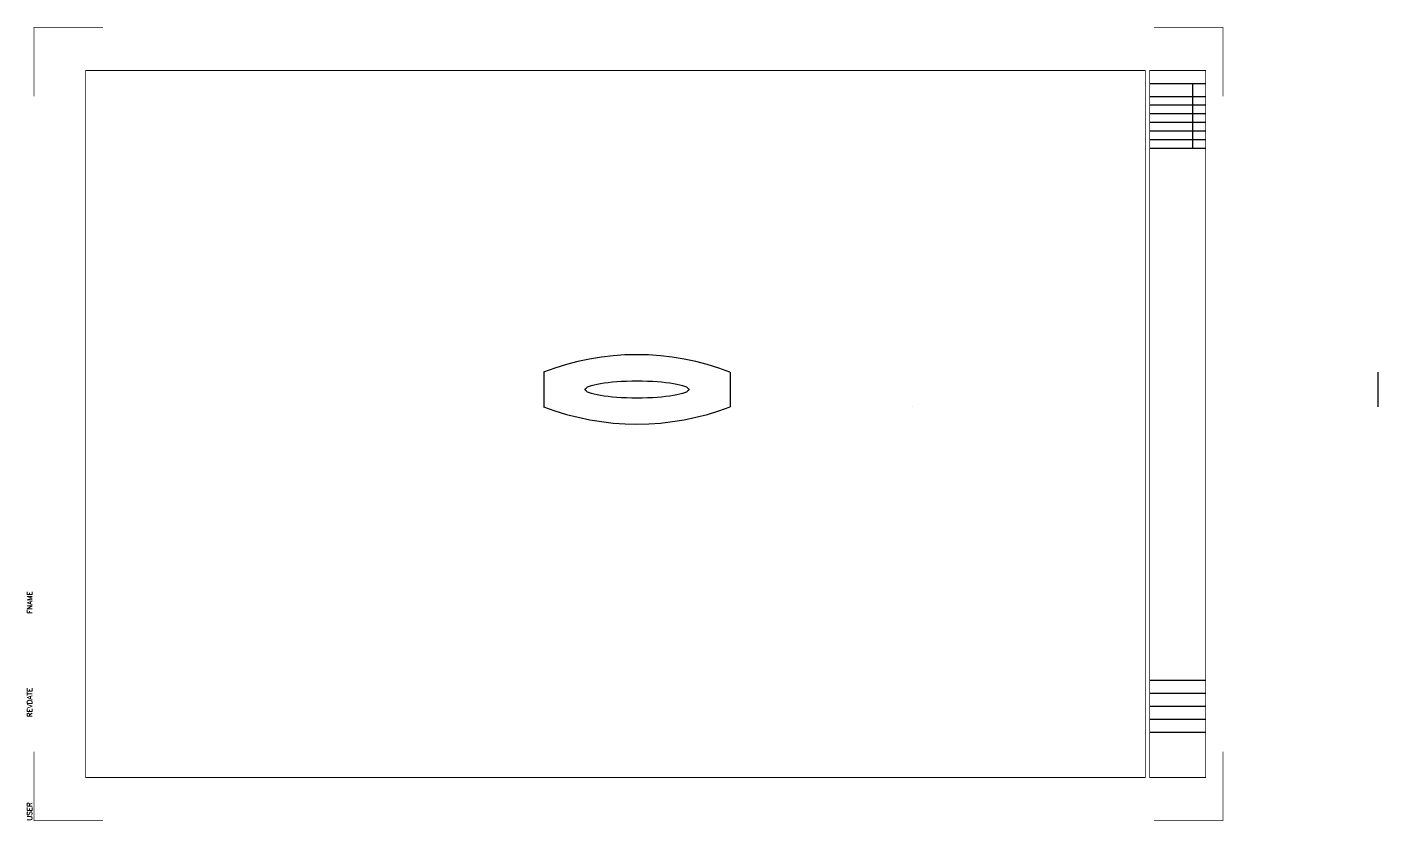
# Model space of a CAD drawing. Header units: inches. Extents: x -0.2 to 39, y 0 to 23.
import ezdxf

# ---------------------------------------------------------------- set-up
doc = ezdxf.new("R2010")
doc.units = ezdxf.units.IN
doc.header["$MEASUREMENT"] = 0
doc.layers.add('Title Block', color=7, linetype='Continuous')
doc.styles.add('Roman', font='ROMANS.SHX')

msp = doc.modelspace()

# ---------------------------------------------------------------- linework, layer by layer
for p, q in [((14.8, 13), (14.8, 12)), ((20.2, 13), (20.2, 12)), ((39, 13), (39, 12)), ((25.5, 12), (25.5, 12))]:
    msp.add_line(p, q)
for centre, radius, start, end in [((17.494, 6.096), 7.414, 68.6168, 111.3832), ((17.498, 19.04), 7.543, 248.9635, 291.0365)]:
    msp.add_arc(centre, radius, start, end)
msp.add_ellipse((17.5, 12.5), major_axis=(1.5, 0), ratio=0.166667)
at = {"layer": 'Title Block'}
for p, q in [((32.375, 21.375), (34, 21.375)), ((33.625, 19.5), (33.625, 21.375)), ((32.375, 21), (34, 21)), ((32.375, 20.75), (34, 20.75)), ((32.375, 20.5), (34, 20.5)), ((32.375, 20.25), (34, 20.25)), ((32.375, 20), (34, 20)), ((32.375, 19.75), (34, 19.75)), ((32.375, 19.5), (34, 19.5)), ((32.375, 4.069), (34, 4.069)), ((32.375, 3.694), (34, 3.694)), ((32.375, 3.319), (34, 3.319)), ((32.375, 2.944), (34, 2.944)), ((32.375, 2.569), (34, 2.569))]:
    msp.add_line(p, q, dxfattribs=at)
at = {"layer": 'Title Block', "const_width": 0.02}
for points in [[(0, 21), (0, 23), (2, 23)], [(32.5, 23), (34.5, 23), (34.5, 21)], [(0, 2), (0, 0), (2, 0)], [(32.5, 0), (34.5, 0), (34.5, 2)]]:
    msp.add_lwpolyline(points, dxfattribs=at)
for points in [[(1.5, 1.25), (32.25, 1.25), (32.25, 21.75), (1.5, 21.75)], [(32.375, 1.25), (34, 1.25), (34, 21.75), (32.375, 21.75)]]:
    msp.add_lwpolyline(points, close=True, dxfattribs=at)

# ---------------------------------------------------------------- texts
at = {"color": 0, "style": 'Roman', "flags": 8}
for tag, p in [('FNAME', (-0.05, 6)), ('REVDATE', (-0.05, 3)), ('USER', (-0.05, 0))]:
    msp.add_attdef(tag, p, '', height=0.15, rotation=90, dxfattribs=at)

doc.saveas('drawing.dxf')
